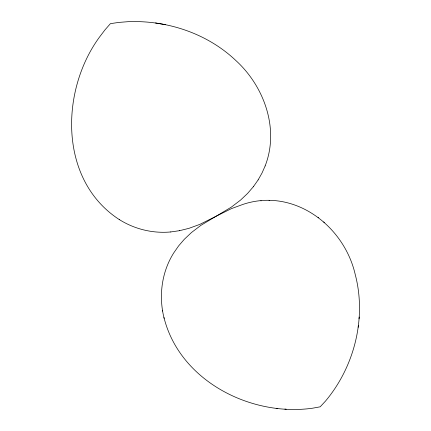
<?xml version="1.0" encoding="UTF-8"?>
<svg xmlns="http://www.w3.org/2000/svg" width="431" height="431" viewBox="0 0 431 431"><rect width="100%" height="100%" fill="white"/><g stroke="black" fill="none" stroke-linecap="round" stroke-linejoin="round"><path stroke-width="0.65" d="M163.963 317.523C179.738 380.815 250.713 416.955 312.604 408.2L320.174 406.816L325.453 401.137C354.368 366.749 366.743 318.186 355.225 274.482C343.96 225.241 293.489 187.42 242.868 204.429L231.442 208.615L199.817 224.384L188.977 228.333L179.425 230.709M359.039 318.8L359.228 317.027M358.166 327.291L358.35 325.561M265.146 165.924C279.579 129.025 264.208 86.329 235.843 60.518C207.23 33.37 166.991 20.058 127.851 21.701L118.703 22.423L110.401 23.662L104.922 29.944L99.399 37.228C60.151 90.936 58.788 180.309 119.231 219.53L119.489 219.681M265.167 165.876L262.043 172.955L258.131 179.91M164.141 318.369C158.533 296.426 161.55 272.22 173.72 252.949L178.596 245.934L184.306 239.291L191.531 232.476L200.954 225.311L231.355 207.112L240.514 200.113L247.572 193.444L253.401 186.661M253.358 186.736L258.158 179.867M119.231 219.53C134.44 229.13 152.746 233.613 170.671 231.959L170.795 231.943M170.671 231.959L179.565 230.682M260.857 200.878L261.148 200.862M269.041 200.55L269.429 200.528M276.174 408.313L277.785 408.469M284.875 409.105L286.216 409.229M165.725 24.723L155.494 22.967M318.078 217.326L318.628 217.763M323.719 221.954L324.338 222.461M162.509 310.32L162.665 311.08"/></g></svg>
